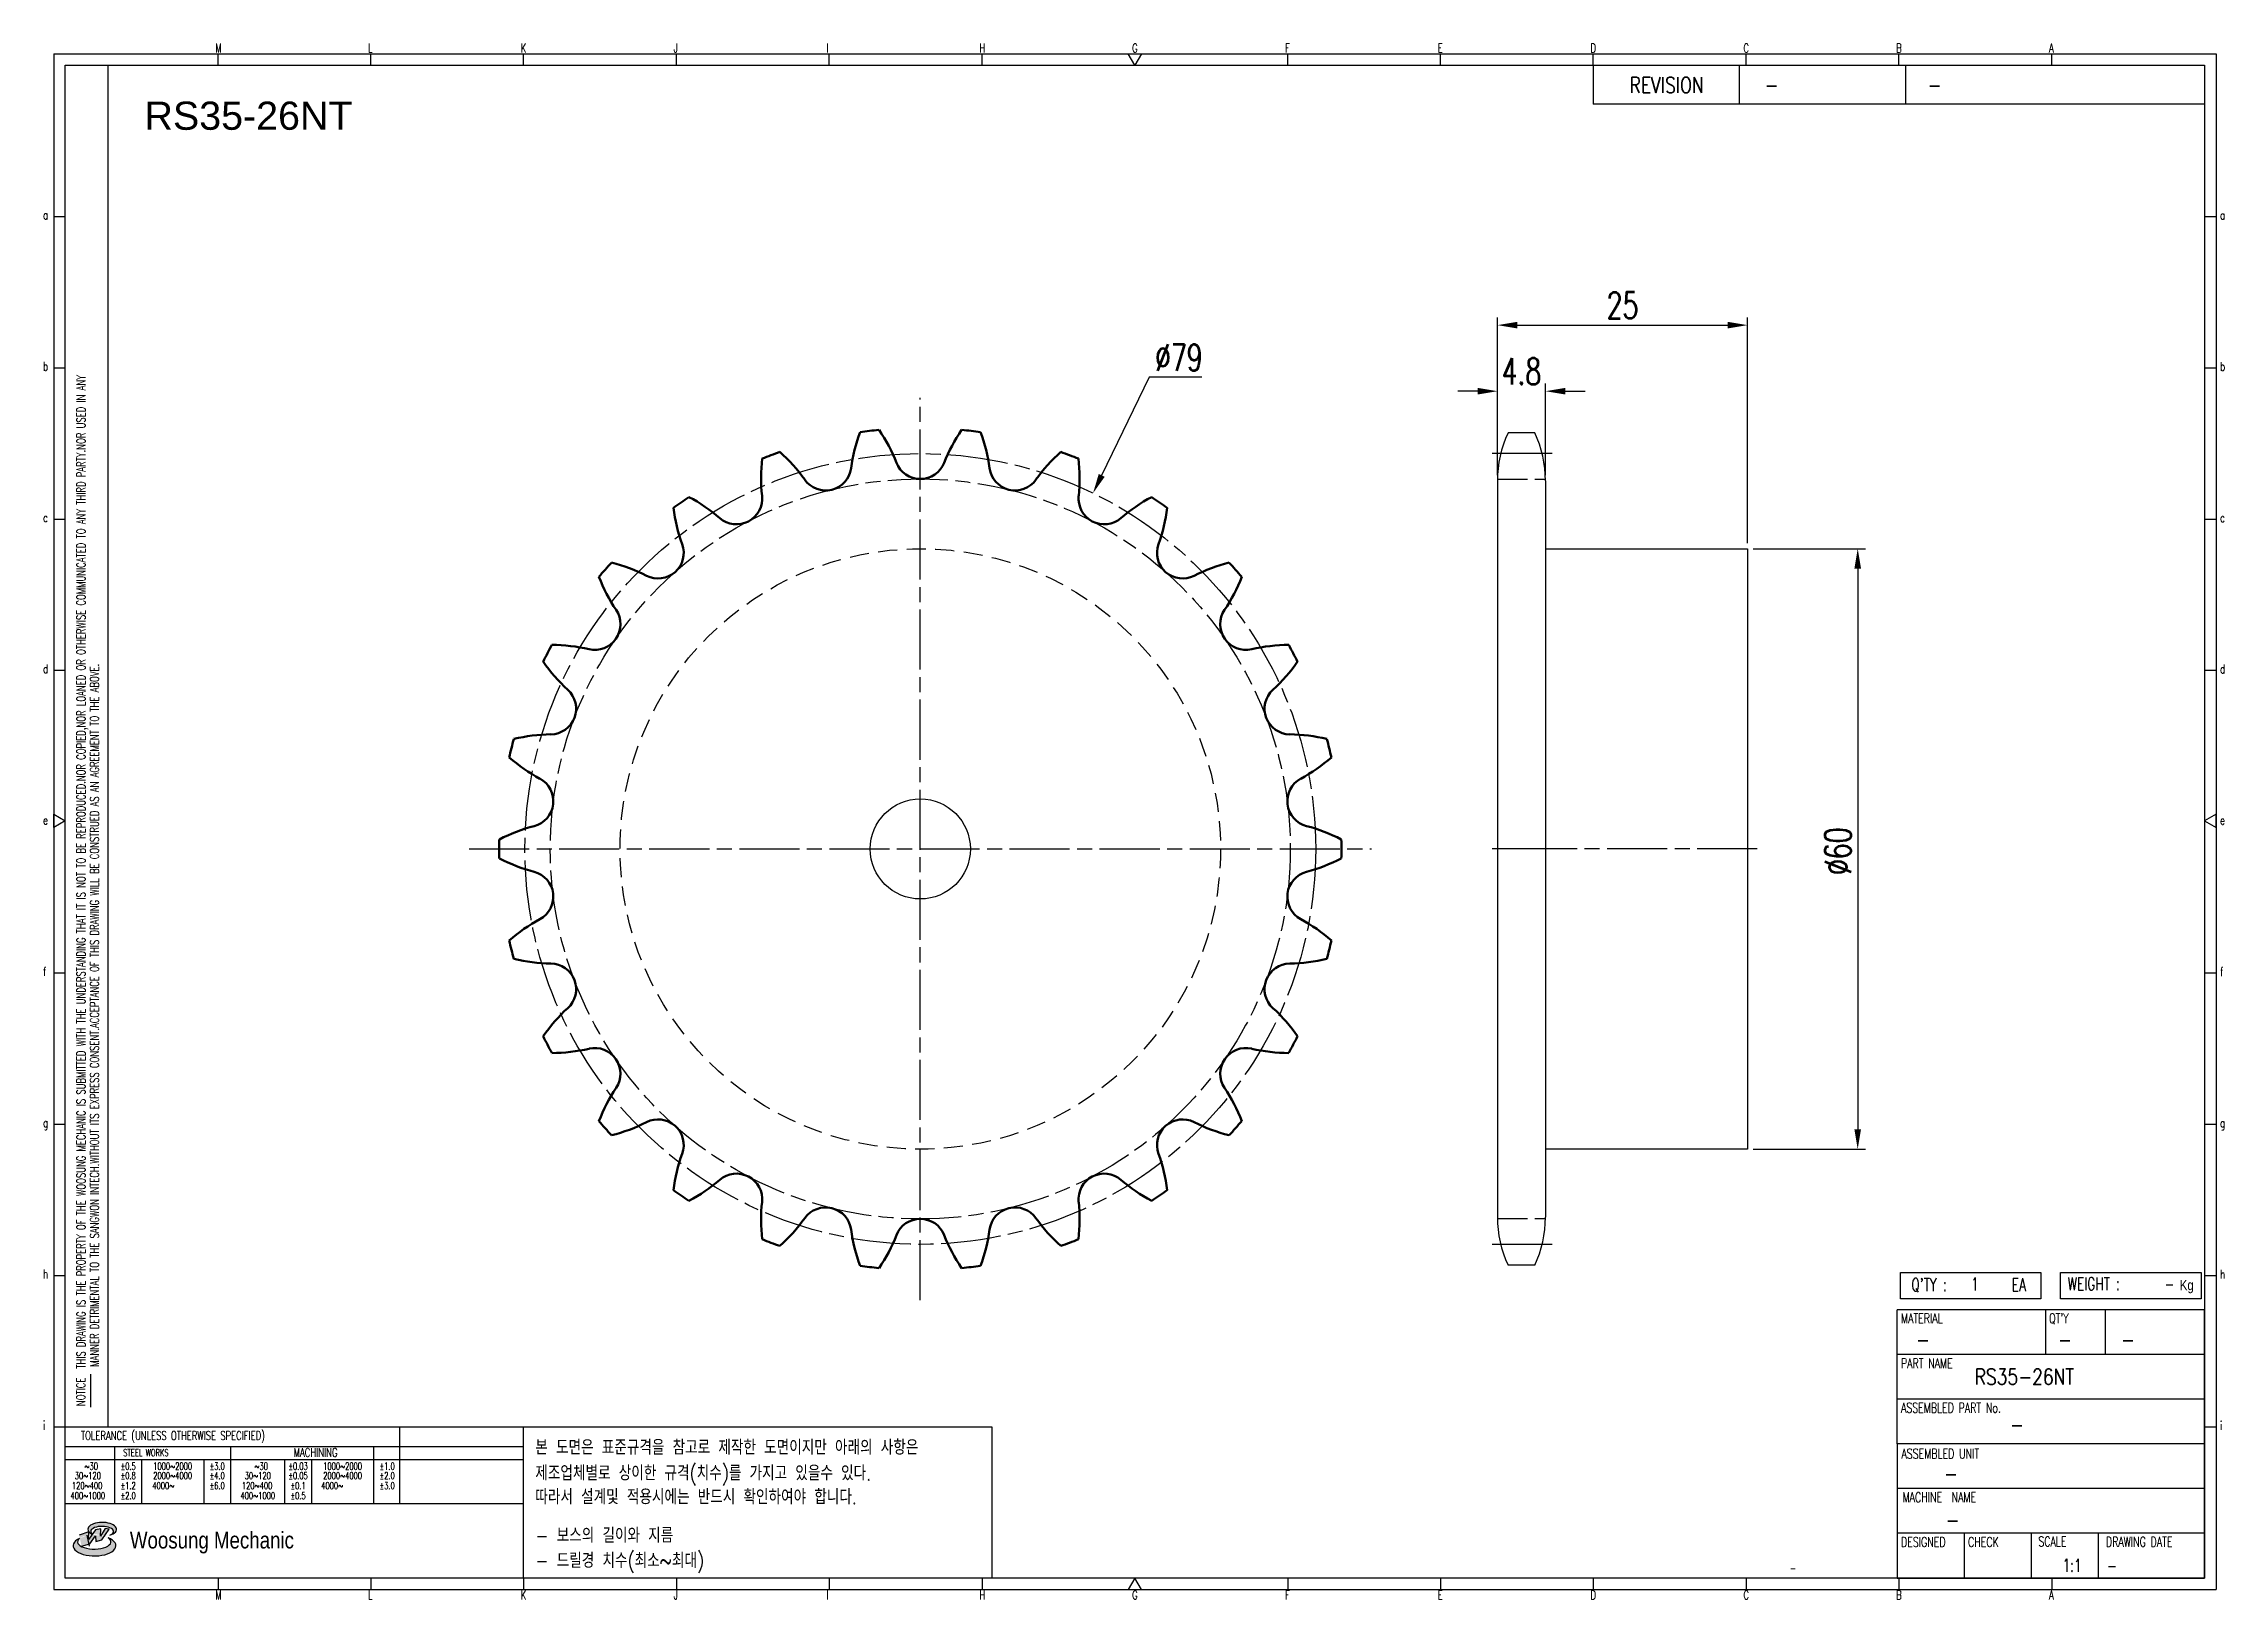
# Model space of a CAD drawing. Header units: millimetres. Extents: x -44811 to -44593, y 1097 to 1252.
import ezdxf
from ezdxf.enums import TextEntityAlignment as Align

# ---------------------------------------------------------------- set-up
doc = ezdxf.new("R2010")
doc.units = ezdxf.units.MM
for name, pattern in [('AM_ISO02W050', [7.5, 6, -1.5]), ('AM_ISO02W050x2', [3.75, 3, -0.75]), ('AM_ISO08W050', [18, 12, -1.5, 3, -1.5]), ('AM_ISO08W050x2', [9, 6, -0.75, 1.5, -0.75]), ('HIDDEN', [9.525, 6.35, -3.175])]:
    doc.linetypes.add(name, pattern=pattern)
for name, color, linetype, lineweight in [('AM_0N', 7, 'Continuous', 50), ('AM_3N', 6, 'AM_ISO02W050', 25), ('AM_7', 4, 'AM_ISO08W050', 25), ('AM_7N', 4, 'AM_ISO08W050', 25)]:
    doc.layers.add(name, color=color, linetype=linetype, lineweight=lineweight)
for name, color, linetype in [('HL', 2, 'HIDDEN'), ('S-DIM', 7, 'Continuous'), ('TITLE', 7, 'Continuous'), ('도면레이아웃', 7, 'Continuous')]:
    doc.layers.add(name, color=color, linetype=linetype)
doc.styles.add('HAN', font='ROMANS.shx', dxfattribs={"width": 0.7, "bigfont": 'whgtxt.shx'})
doc.styles.add('HKD_ST2', font='romans.shx', dxfattribs={"width": 0.7, "height": 4, "bigfont": '@extfont2.shx'})
doc.styles.add('HSG', font='SIMPLEX.shx', dxfattribs={"width": 0.7, "bigfont": 'HSG.shx'})
doc.styles.add('ROMANS', font='romans.shx', dxfattribs={"width": 0.7, "bigfont": 'whgtxt.shx'})
doc.styles.add('SLDTEXTSTYLE4', font='arial.ttf', dxfattribs={"width": 0.8})
doc.styles.get("Standard").update_dxf_attribs({"font": 'arial.ttf'})
doc.dimstyles.new('APP3.5', dxfattribs={"dimscale": 1.1, "dimtxt": 2.4, "dimasz": 1.8, "dimexe": 0.7, "dimexo": 0.5, "dimgap": 0.6, "dimtad": 1, "dimtoh": 1, "dimdec": 1, "dimrnd": 0.01, "dimzin": 9, "dimdsep": 46, "dimtxsty": 'HSG', "dimcen": 0, "dimclrd": 1, "dimclre": 1, "dimclrt": 256, "dimazin": 2, "dimtp": 1, "dimtm": 1, "dimtfac": 0.5, "dimtdec": 1, "dimtofl": 0, "dimtmove": 0, "dimatfit": 3, "dimfxl": 0, "dimtvp": 1, "dimtolj": 2, "dimlwd": -1, "dimlwe": -1, "dimarcsym": 0})

# ---------------------------------------------------------------- blocks, each defined once
blk = doc.blocks.new('SUYWSHJH')
at = {"layer": '도면레이아웃'}
h = blk.add_hatch(color=10, dxfattribs=at)
h.paths.add_polyline_path([(1.544, 35.177), (1.554, 34.966), (1.779, 35.034), (2.054, 35.422), (1.908, 35.446), (1.728, 35.167), (1.741, 35.439), (1.547, 35.405), (1.292, 35.041), (1.295, 35.33), (0.943, 35.208), (1.03, 34.8), (1.336, 34.885)])
edge = h.paths.add_edge_path()
edge.add_ellipse((1.795, 35.421), major_axis=(-0.53, 0), ratio=0.487785, start_angle=122.36065, end_angle=403.39574)
edge.add_line((1.411, 35.244), (1.419, 35.261))
edge.add_ellipse((1.798, 35.344), major_axis=(-0.423, 0), ratio=0.444396, start_angle=131.58977, end_angle=386.19408, ccw=False)
edge = h.paths.add_edge_path()
edge.add_ellipse((1.512, 34.815), major_axis=(-0.793, 0), ratio=0.480113, start_angle=314.67633, end_angle=590.85213)
edge.add_ellipse((1.501, 34.958), major_axis=(-0.62, 0), ratio=0.43311, start_angle=331.7024, end_angle=574.42495, ccw=False)
for p, q in [((0, 90.118), (80.15, 90.118)), ((0, 90.118), (0, 33.191)), ((6.089, 89.693), (6.089, 90.118)), ((11.753, 89.693), (11.753, 90.118)), ((17.418, 89.693), (17.418, 90.118)), ((23.082, 89.693), (23.082, 90.118)), ((28.746, 89.693), (28.746, 90.118)), ((34.411, 89.693), (34.411, 90.118)), ((45.739, 89.693), (45.739, 90.118)), ((51.404, 89.693), (51.404, 90.118)), ((57.068, 89.693), (57.068, 90.118)), ((62.732, 89.693), (62.732, 90.118)), ((68.397, 89.693), (68.397, 90.118)), ((74.061, 89.693), (74.061, 90.118)), ((80.15, 90.118), (80.15, 33.191)), ((0, 84.085), (0.425, 84.085)), ((79.725, 84.085), (80.15, 84.085)), ((0, 78.478), (0.425, 78.478)), ((79.725, 78.478), (80.15, 78.478)), ((0, 72.87), (0.425, 72.87)), ((79.725, 72.87), (80.15, 72.87)), ((0, 67.262), (0.425, 67.262)), ((79.725, 67.262), (80.15, 67.262)), ((0, 56.047), (0.425, 56.047)), ((79.725, 56.047), (80.15, 56.047)), ((0, 50.439), (0.425, 50.439)), ((79.725, 50.439), (80.15, 50.439)), ((0, 44.832), (0.425, 44.832)), ((79.725, 44.832), (80.15, 44.832)), ((1.377, 39.947), (1.377, 41.174)), ((0, 39.224), (0.425, 39.224)), ((79.725, 39.224), (80.15, 39.224)), ((0, 33.191), (80.15, 33.191)), ((6.089, 33.616), (6.089, 33.191)), ((11.753, 33.616), (11.753, 33.191)), ((17.418, 33.616), (17.418, 33.191)), ((23.082, 33.616), (23.082, 33.191)), ((28.746, 33.616), (28.746, 33.191)), ((34.411, 33.616), (34.411, 33.191)), ((45.739, 33.616), (45.739, 33.191)), ((51.404, 33.616), (51.404, 33.191)), ((57.068, 33.616), (57.068, 33.191)), ((62.732, 33.616), (62.732, 33.191)), ((68.397, 33.616), (68.397, 33.191)), ((74.061, 33.616), (74.061, 33.191))]:
    blk.add_line(p, q)
at = {"color": 2}
for p, q in [((2.017, 39.224), (2.017, 89.693)), ((0.425, 39.224), (17.418, 39.224)), ((12.816, 39.224), (12.816, 36.382)), ((17.418, 33.616), (17.418, 39.224)), ((0.425, 38.487), (17.418, 38.487)), ((0.425, 38.012), (17.418, 38.012)), ((2.257, 38.487), (2.257, 36.382)), ((3.257, 38.012), (3.257, 36.382)), ((5.557, 38.012), (5.557, 36.382)), ((6.557, 38.5), (6.557, 36.382)), ((8.557, 38.012), (8.557, 36.382)), ((9.557, 38.026), (9.557, 36.382)), ((11.857, 38.487), (11.857, 36.382)), ((0.425, 36.382), (17.418, 36.382))]:
    blk.add_line(p, q, dxfattribs=at)
at = {"color": 6, "ltscale": 0.5}
for p, q in [((57.068, 89.693), (57.068, 88.246)), ((62.47, 89.693), (62.47, 88.246)), ((68.635, 89.693), (68.635, 88.246)), ((79.725, 88.246), (57.068, 88.246)), ((68.336, 38.59), (68.336, 43.563)), ((79.725, 43.563), (68.336, 43.563)), ((73.827, 43.563), (73.827, 41.905)), ((76.037, 43.563), (76.037, 41.905)), ((79.725, 38.59), (79.725, 43.563)), ((79.725, 41.905), (68.336, 41.905)), ((79.725, 40.248), (68.336, 40.248)), ((68.336, 38.59), (68.336, 33.616)), ((79.725, 38.59), (68.336, 38.59)), ((79.725, 33.616), (79.725, 38.59)), ((79.725, 36.932), (68.336, 36.932)), ((79.725, 35.274), (68.336, 35.274)), ((70.822, 33.616), (70.822, 35.274)), ((73.309, 33.616), (73.309, 35.274)), ((75.796, 33.616), (75.796, 35.274)), ((68.336, 33.616), (79.725, 33.616))]:
    blk.add_line(p, q, dxfattribs=at)
for points in [[(40.075, 89.693), (39.83, 90.118), (40.32, 90.118)], [(0.425, 89.693), (79.725, 89.693), (79.725, 33.616), (0.425, 33.616)], [(0.425, 61.679), (0, 61.433), (0, 61.924)], [(79.725, 61.679), (80.15, 61.433), (80.15, 61.924)], [(40.075, 33.616), (39.83, 33.191), (40.32, 33.191)]]:
    blk.add_lwpolyline(points, close=True)
at = {"layer": 'TITLE', "color": 20}
for p, q in [((68.449, 43.961), (68.449, 44.936)), ((68.449, 44.936), (73.654, 44.936)), ((73.654, 44.936), (73.654, 43.961)), ((74.39, 43.961), (74.39, 44.936)), ((74.39, 44.936), (79.595, 44.936)), ((79.595, 44.936), (79.595, 43.961)), ((73.654, 43.961), (68.449, 43.961)), ((79.595, 43.961), (74.39, 43.961))]:
    blk.add_line(p, q, dxfattribs=at)
at = {"layer": '도면레이아웃'}
for p, q in [((1.295, 35.33), (0.943, 35.208)), ((1.03, 34.8), (1.336, 34.885)), ((1.224, 35.208), (1.311, 34.8)), ((1.224, 35.208), (1.224, 35.208)), ((1.547, 35.405), (1.292, 35.041)), ((1.292, 35.041), (1.295, 35.33)), ((1.336, 34.885), (1.544, 35.177)), ((1.419, 35.261), (1.411, 35.244)), ((1.544, 35.177), (1.554, 34.966)), ((1.741, 35.439), (1.547, 35.405)), ((1.554, 34.966), (1.779, 35.034)), ((1.908, 35.446), (1.728, 35.167)), ((1.728, 35.167), (1.741, 35.439)), ((1.779, 35.034), (2.054, 35.422)), ((2.054, 35.422), (1.908, 35.446))]:
    blk.add_line(p, q, dxfattribs=at)
for centre, major_axis, ratio, start_param, end_param in [((1.795, 35.421), (-0.53, 0), 0.487785, 2.135596, 7.040584), ((1.512, 34.815), (-0.793, 0), 0.480113, 5.492138, 10.312315), ((1.501, 34.958), (-0.62, 0), 0.43311, 5.789299, 10.025607), ((1.798, 35.344), (-0.423, 0), 0.444396, 2.296675, 6.740358)]:
    blk.add_ellipse(centre, major_axis=major_axis, ratio=ratio, start_param=start_param, end_param=end_param, dxfattribs=at)
at = {"color": 4, "style": 'HKD_ST2', "width": 0.7}
for s, p in [('M', (5.988, 90.164)), ('L', (11.652, 90.164)), ('K', (17.316, 90.164)), ('J', (22.981, 90.164)), ('I', (28.645, 90.164)), ('H', (34.309, 90.164)), ('G', (39.974, 90.164)), ('F', (45.638, 90.164)), ('E', (51.302, 90.164)), ('D', (56.967, 90.164)), ('C', (62.631, 90.164)), ('B', (68.295, 90.164)), ('A', (73.96, 90.164)), ('a', (-0.395, 83.976)), ('a', (80.305, 83.97)), ('b', (-0.395, 78.368)), ('b', (80.305, 78.362)), ('c', (-0.395, 72.76)), ('c', (80.305, 72.754)), ('d', (-0.395, 67.153)), ('d', (80.305, 67.147)), ('e', (-0.395, 61.545)), ('e', (80.305, 61.539)), ('f', (-0.395, 55.937)), ('f', (80.305, 55.931)), ('g', (-0.395, 50.33)), ('g', (80.305, 50.324)), ('h', (-0.395, 44.722)), ('h', (80.305, 44.716)), ('i', (-0.395, 39.114)), ('i', (80.305, 39.108)), ('M', (5.988, 32.824)), ('L', (11.652, 32.824)), ('K', (17.316, 32.824)), ('J', (22.981, 32.824)), ('I', (28.645, 32.824)), ('H', (34.309, 32.824)), ('G', (39.974, 32.824)), ('F', (45.638, 32.824)), ('E', (51.302, 32.824)), ('D', (56.967, 32.824)), ('C', (62.631, 32.824)), ('B', (68.295, 32.824)), ('A', (73.96, 32.824))]:
    blk.add_text(s, height=0.326, dxfattribs=at).set_placement(p)
for s, height, style, width, p in [('REVISION', 0.5806, 'HAN', 0.8, (58.415, 88.664)), ('-', 0.581, 'HAN', 0.8, (63.426, 88.664)), ('-', 0.581, 'HAN', 0.8, (69.468, 88.664)), ("Q'TY : ", 0.4746, 'HKD_ST2', 0.7, (68.857, 44.253)), ('1', 0.475, 'HKD_ST2', 0.7, (71.071, 44.275)), ('EA', 0.4746, 'HKD_ST2', 0.7, (72.578, 44.253)), ('WEIGHT : ', 0.4746, 'HKD_ST2', 0.7, (74.65, 44.286)), ('-', 0.581, 'HAN', 0.8, (69.029, 42.157)), ('-', 0.581, 'HAN', 0.8, (74.289, 42.157)), ('-', 0.581, 'HAN', 0.8, (76.623, 42.157)), ('-', 0.581, 'HAN', 0.8, (72.515, 39.013)), ('-', 0.581, 'HAN', 0.8, (70.067, 37.189)), ('-', 0.581, 'HAN', 0.8, (70.126, 35.48)), ('1:1', 0.4746, 'HKD_ST2', 0.7, (74.458, 33.848)), ('-', 0.475, 'HKD_ST2', 0.7, (76.112, 33.837))]:
    blk.add_text(s, height=height, dxfattribs=dict(style=style, width=width)).set_placement(p)
at = {"color": 1, "style": 'HKD_ST2', "width": 0.7}
for s, p in [(' THIS DRAWING IS THE PROPERTY OF THE WOOSUNG MECHANIC IS SUBMITTED WITH THE UNDERSTANDING THAT IT IS NOT TO BE REPRODUCED.NOR COPIED,NOR LOANED OR OTHERWISE COMMUNICATED TO ANY THIRD PARTY.NOR USED IN ANY', (1.173, 41.217)), ('MANNER DETRIMENTAL TO THE SANGWON INTECH.WITHOUT ITS EXPRESS CONSENT.ACCEPTANCE OF THIS DRAWING WILL BE CONSTRUED AS AN AGREEMENT TO THE ABOVE.', (1.672, 41.447))]:
    blk.add_text(s, height=0.326266, rotation=90, dxfattribs=at).set_placement(p)
at = {"style": 'HKD_ST2', "width": 0.7}
blk.add_text('-', height=0.475, dxfattribs=at).set_placement((78.613, 44.286), align=Align.RIGHT)
at = {"color": 4, "style": 'HKD_ST2', "width": 0.7}
for s, height, p in [('MATERIAL', 0.3651, (68.474, 43.425)), ("QT'Y", 0.3651, (73.965, 43.425)), ('PART NAME', 0.3651, (68.474, 41.756)), ('ASSEMBLED PART No.', 0.36511, (68.474, 40.109)), ('ASSEMBLED UNIT', 0.36511, (68.49, 38.408)), ('MACHINE  NAME', 0.36511, (68.532, 36.794)), ('DESIGNED', 0.3651, (68.474, 35.136)), ('CHECK', 0.3651, (70.961, 35.136)), ('SCALE', 0.3651, (73.566, 35.153)), ('DRAWING DATE', 0.36511, (76.071, 35.141))]:
    blk.add_text(s, height=height, dxfattribs=at).set_placement(p, align=Align.TOP_LEFT)
at = {"style": 'HKD_ST2', "width": 0.7}
blk.add_text('NOTICE', height=0.3263, rotation=90, dxfattribs=at).set_placement((1.163, 39.988))
for s, height, style, width, p in [('TOLERANCE (UNLESS OTHERWISE SPECIFIED)', 0.32627, 'HKD_ST2', 0.7, (4.417, 38.896)), ('-', 0.326, 'ROMANS', 0.65, (64.469, 33.975))]:
    blk.add_text(s, height=height, dxfattribs=dict(style=style, width=width)).set_placement(p, align=Align.MIDDLE_CENTER)
at = {"color": 4, "style": 'HKD_ST2', "width": 0.7}
for s, height, p in [('STEEL WORKS', 0.26101, (3.416, 38.268)), ('MACHINING', 0.3263, (9.707, 38.27)), ('%%P0.5', 0.261, (2.757, 37.762)), ('%%P0.8', 0.261, (2.757, 37.411)), ('%%P3.0', 0.261, (6.057, 37.762)), ('%%P4.0', 0.261, (6.057, 37.411)), ('%%P0.03', 0.261, (9.057, 37.762)), ('%%P0.05', 0.261, (9.057, 37.411)), ('%%P1.0', 0.261, (12.357, 37.762)), ('%%P2.0', 0.261, (12.357, 37.411)), ('%%P1.2', 0.261, (2.757, 37.045)), ('%%P2.0', 0.261, (2.757, 36.67)), ('%%P6.0', 0.261, (6.057, 37.045)), ('%%P0.1', 0.261, (9.057, 37.045)), ('%%P0.5', 0.261, (9.057, 36.67)), ('%%P3.0', 0.261, (12.357, 37.045))]:
    blk.add_text(s, height=height, dxfattribs=at).set_placement(p, align=Align.MIDDLE)
for s, height, p in [('30%%126120', 0.261, (1.263, 37.411)), ('%%12630', 0.261, (1.389, 37.762)), ('2000%%1264000', 0.26101, (4.407, 37.411)), ('1000%%1262000', 0.26101, (4.407, 37.762)), ('30%%126120', 0.261, (7.563, 37.411)), ('%%12630', 0.261, (7.689, 37.762)), ('2000%%1264000', 0.26101, (10.707, 37.411)), ('1000%%1262000', 0.26101, (10.707, 37.762)), ('400%%1261000', 0.26101, (1.263, 36.67)), ('120%%126400', 0.26101, (1.237, 37.045)), ('4000%%126', 0.261, (4.061, 37.045)), ('400%%1261000', 0.26101, (7.563, 36.67)), ('120%%126400', 0.26101, (7.537, 37.045)), ('4000%%126', 0.261, (10.321, 37.045))]:
    blk.add_text(s, height=height, dxfattribs=at).set_placement(p, align=Align.MIDDLE_CENTER)
at = {"color": 1, "style": 'SLDTEXTSTYLE4', "width": 0.8}
blk.add_text('Woosung Mechanic', height=0.61957, dxfattribs=at).set_placement((2.822, 34.711))
at = {"layer": 'TITLE', "width": 0.8}
blk.add_text('Kg', height=0.3789, dxfattribs=at).set_placement((78.807, 44.286))
blk = doc.blocks.new('*D276')
at = {"layer": 'Defpoints', "color": 0, "transparency": 16777216}
for p in [(-44660.96, 1217.29), (-44665.76, 1208.34), (-44660.96, 1208.34)]:
    blk.add_point(p, dxfattribs=at)
at = {"layer": 'S-DIM', "color": 1, "transparency": 16777216}
for p, q in [((-44667.74, 1217.29), (-44669.72, 1217.29)), ((-44665.76, 1208.89), (-44665.76, 1218.06)), ((-44660.96, 1208.89), (-44660.96, 1218.06)), ((-44658.98, 1217.29), (-44657, 1217.29))]:
    blk.add_line(p, q, dxfattribs=at)
for points in [[(-44667.74, 1217.62), (-44667.74, 1216.96), (-44665.76, 1217.29)], [(-44658.98, 1217.62), (-44658.98, 1216.96), (-44660.96, 1217.29)]]:
    blk.add_solid(points, dxfattribs=at)
at = {"layer": 'S-DIM', "transparency": 16777216, "insert": (-44663.36, 1219.27), "char_height": 2.64, "attachment_point": 5, "style": 'HSG'}
blk.add_mtext('\\A2;4.8', dxfattribs=at)
blk = doc.blocks.new('*D277')
at = {"layer": 'Defpoints', "color": 0, "transparency": 16777216}
for p in [(-44640.76, 1223.89), (-44665.76, 1208.34), (-44640.76, 1201.55)]:
    blk.add_point(p, dxfattribs=at)
at = {"layer": 'S-DIM', "color": 1, "transparency": 16777216}
for p, q in [((-44665.76, 1208.89), (-44665.76, 1224.66)), ((-44663.78, 1223.89), (-44642.74, 1223.89)), ((-44640.76, 1202.1), (-44640.76, 1224.66))]:
    blk.add_line(p, q, dxfattribs=at)
for points in [[(-44663.78, 1224.22), (-44663.78, 1223.56), (-44665.76, 1223.89)], [(-44642.74, 1224.22), (-44642.74, 1223.56), (-44640.76, 1223.89)]]:
    blk.add_solid(points, dxfattribs=at)
at = {"layer": 'S-DIM', "transparency": 16777216, "insert": (-44653.26, 1225.87), "char_height": 2.64, "attachment_point": 5, "style": 'HSG'}
blk.add_mtext('\\A2;25', dxfattribs=at)
blk = doc.blocks.new('*D278')
at = {"layer": 'Defpoints', "color": 0, "transparency": 16777216}
for p in [(-44640.76, 1201.55), (-44640.76, 1141.55), (-44629.76, 1141.55)]:
    blk.add_point(p, dxfattribs=at)
at = {"layer": 'S-DIM', "color": 1, "transparency": 16777216}
for p, q in [((-44640.21, 1201.55), (-44628.99, 1201.55)), ((-44629.76, 1199.57), (-44629.76, 1143.53)), ((-44640.21, 1141.55), (-44628.99, 1141.55))]:
    blk.add_line(p, q, dxfattribs=at)
for points in [[(-44630.09, 1199.57), (-44629.43, 1199.57), (-44629.76, 1201.55)], [(-44630.09, 1143.53), (-44629.43, 1143.53), (-44629.76, 1141.55)]]:
    blk.add_solid(points, dxfattribs=at)
at = {"layer": 'S-DIM', "transparency": 16777216, "insert": (-44631.74, 1171.32), "char_height": 2.64, "attachment_point": 5, "rotation": 90, "style": 'HSG'}
blk.add_mtext('\\A2;%%c60', dxfattribs=at)
blk = doc.blocks.new('*D279')
at = {"layer": 'Defpoints', "color": 0, "transparency": 16777216}
for p in [(-44706.17, 1207.1), (-44740.68, 1136.01)]:
    blk.add_point(p, dxfattribs=at)
at = {"layer": 'S-DIM', "color": 1, "transparency": 16777216}
for p, q in [((-44700.55, 1218.68), (-44705.31, 1208.88)), ((-44695.31, 1218.68), (-44700.55, 1218.68))]:
    blk.add_line(p, q, dxfattribs=at)
blk.add_solid([(-44705.6, 1209.02), (-44705.01, 1208.73), (-44706.17, 1207.1)], dxfattribs=at)
at = {"layer": 'S-DIM', "transparency": 16777216, "insert": (-44697.6, 1220.66), "char_height": 2.64, "attachment_point": 5, "style": 'HSG'}
blk.add_mtext('\\A2;∅79', dxfattribs=at)

msp = doc.modelspace()

# ---------------------------------------------------------------- linework, layer by layer
for p, q in [((-44662.03, 1213.14), (-44664.69, 1213.14)), ((-44665.76, 1208.34), (-44665.76, 1134.76)), ((-44660.96, 1208.34), (-44660.96, 1134.76)), ((-44662.03, 1129.96), (-44664.69, 1129.96))]:
    msp.add_line(p, q)
msp.add_lwpolyline([(-44660.96, 1201.55), (-44640.76, 1201.55), (-44640.76, 1141.55), (-44660.96, 1141.55)])
at = {"color": 4}
msp.add_lwpolyline([(-44763.07, 1113.82), (-44716.27, 1113.82), (-44716.27, 1098.7), (-44763.07, 1098.7)], close=True, dxfattribs=at)
msp.add_circle((-44723.43, 1171.55), 5)
for centre, start, end in [((-44654.46, 1208.34), 154.8633, 180), ((-44672.26, 1208.34), 0, 25.1367), ((-44654.46, 1134.76), 180, 205.1367), ((-44672.26, 1134.76), 334.8633, 0)]:
    msp.add_arc(centre, 11.3, start, end)
at = {"layer": 'AM_0N'}
for centre, radius, start, end in [((-44713.44, 1207.25), 17.07, 159.5812, 172.1154), ((-44723.43, 1171.55), 42.08, 95.6358, 98.2103), ((-44741.66, 1203.82), 17.07, 21.7308, 34.265), ((-44705.19, 1203.82), 17.07, 145.735, 158.2692), ((-44723.43, 1171.55), 42.08, 81.7897, 84.3642), ((-44733.41, 1207.25), 17.07, 7.8846, 20.4188), ((-44722.27, 1208.6), 17.07, 173.4273, 185.9615), ((-44723.43, 1171.55), 42.08, 109.482, 112.0565), ((-44748.86, 1198.52), 17.07, 35.5769, 48.1111), ((-44732.89, 1209.94), 2.57, 215.5769, 352.1154), ((-44723.43, 1211.09), 2.57, 201.7308, 338.2692), ((-44713.96, 1209.94), 2.57, 187.8846, 324.4231), ((-44697.99, 1198.52), 17.07, 131.8889, 144.4231), ((-44723.43, 1171.55), 42.08, 67.9435, 70.518), ((-44724.58, 1208.6), 17.07, 354.0385, 6.5727), ((-44723.43, 1171.55), 42.08, 123.3281, 125.9026), ((-44731.17, 1207.8), 17.07, 187.2735, 199.8077), ((-44754.57, 1191.65), 17.07, 49.4231, 61.9573), ((-44741.8, 1206.56), 2.57, 229.4231, 5.9615), ((-44705.05, 1206.56), 2.57, 174.0385, 310.5769), ((-44692.28, 1191.65), 17.07, 118.0427, 130.5769), ((-44723.43, 1171.55), 42.08, 54.0974, 56.6719), ((-44715.68, 1207.8), 17.07, 340.1923, 352.7265), ((-44749.64, 1201.14), 2.57, 243.2692, 19.8077), ((-44697.21, 1201.14), 2.57, 160.1923, 296.7308), ((-44723.43, 1171.55), 42.08, 137.1743, 139.7488), ((-44739.62, 1204.89), 17.07, 201.1196, 213.6538), ((-44758.47, 1183.61), 17.07, 63.2692, 75.8034), ((-44688.38, 1183.61), 17.07, 104.1966, 116.7308), ((-44707.23, 1204.89), 17.07, 326.3462, 338.8804), ((-44723.43, 1171.55), 42.08, 40.2512, 42.8257), ((-44755.96, 1194.01), 2.57, 257.1154, 33.6538), ((-44690.89, 1194.01), 2.57, 146.3462, 282.8846), ((-44723.43, 1171.55), 42.08, 151.0204, 153.595), ((-44747.13, 1200.05), 17.07, 214.9658, 227.5), ((-44760.34, 1174.87), 17.07, 77.1154, 89.6496), ((-44686.51, 1174.87), 17.07, 90.3504, 102.8846), ((-44699.72, 1200.05), 17.07, 312.5, 325.0342), ((-44723.43, 1171.55), 42.08, 26.405, 28.9796), ((-44760.39, 1185.57), 2.57, 270.9615, 47.5), ((-44686.46, 1185.57), 2.57, 132.5, 269.0385), ((-44723.43, 1171.55), 42.08, 164.8666, 167.4411), ((-44760.06, 1165.94), 17.07, 90.9615, 103.4957), ((-44686.79, 1165.94), 17.07, 76.5043, 89.0385), ((-44723.43, 1171.55), 42.08, 12.5589, 15.1334), ((-44753.26, 1193.55), 17.07, 228.8119, 241.3462), ((-44693.59, 1193.55), 17.07, 298.6538, 311.1881), ((-44762.67, 1176.32), 2.57, 284.8077, 61.3462), ((-44684.18, 1176.32), 2.57, 118.6538, 255.1923), ((-44723.43, 1171.55), 42.08, 178.7127, 181.2873), ((-44757.65, 1157.34), 17.07, 104.8077, 117.3419), ((-44689.2, 1157.34), 17.07, 62.6581, 75.1923), ((-44723.43, 1171.55), 42.08, 358.7127, 1.2873), ((-44757.65, 1185.77), 17.07, 242.6581, 255.1923), ((-44689.2, 1185.77), 17.07, 284.8077, 297.3419), ((-44762.67, 1166.79), 2.57, 298.6538, 75.1923), ((-44684.18, 1166.79), 2.57, 104.8077, 241.3462), ((-44753.26, 1149.56), 17.07, 118.6538, 131.1881), ((-44693.59, 1149.56), 17.07, 48.8119, 61.3462), ((-44723.43, 1171.55), 42.08, 192.5589, 195.1334), ((-44723.43, 1171.55), 42.08, 344.8666, 347.4411), ((-44760.06, 1177.16), 17.07, 256.5043, 269.0385), ((-44760.39, 1157.53), 2.57, 312.5, 89.0385), ((-44686.46, 1157.53), 2.57, 90.9615, 227.5), ((-44686.79, 1177.16), 17.07, 270.9615, 283.4957), ((-44747.13, 1143.06), 17.07, 132.5, 145.0342), ((-44699.72, 1143.06), 17.07, 34.9658, 47.5), ((-44723.43, 1171.55), 42.08, 206.405, 208.9796), ((-44723.43, 1171.55), 42.08, 331.0204, 333.595), ((-44760.34, 1168.23), 17.07, 270.3504, 282.8846), ((-44755.96, 1149.09), 2.57, 326.3462, 102.8846), ((-44690.89, 1149.09), 2.57, 77.1154, 213.6538), ((-44686.51, 1168.23), 17.07, 257.1154, 269.6496), ((-44739.62, 1138.21), 17.07, 146.3462, 158.8804), ((-44707.23, 1138.21), 17.07, 21.1196, 33.6538), ((-44723.43, 1171.55), 42.08, 220.2512, 222.8257), ((-44758.47, 1159.49), 17.07, 284.1966, 296.7308), ((-44749.64, 1141.96), 2.57, 340.1923, 116.7308), ((-44697.21, 1141.96), 2.57, 63.2692, 199.8077), ((-44688.38, 1159.49), 17.07, 243.2692, 255.8034), ((-44723.43, 1171.55), 42.08, 317.1743, 319.7488), ((-44731.17, 1135.3), 17.07, 160.1923, 172.7265), ((-44715.68, 1135.3), 17.07, 7.2735, 19.8077), ((-44754.57, 1151.46), 17.07, 298.0427, 310.5769), ((-44741.8, 1136.54), 2.57, 354.0385, 130.5769), ((-44705.05, 1136.54), 2.57, 49.4231, 185.9615), ((-44692.28, 1151.46), 17.07, 229.4231, 241.9573), ((-44723.43, 1171.55), 42.08, 234.0974, 236.6719), ((-44722.27, 1134.5), 17.07, 174.0385, 186.5727), ((-44732.89, 1133.16), 2.57, 7.8846, 144.4231), ((-44713.96, 1133.16), 2.57, 35.5769, 172.1154), ((-44724.58, 1134.5), 17.07, 353.4273, 5.9615), ((-44723.43, 1171.55), 42.08, 303.3281, 305.9026), ((-44748.86, 1144.59), 17.07, 311.8889, 324.4231), ((-44713.44, 1135.86), 17.07, 187.8846, 200.4188), ((-44723.43, 1132.02), 2.57, 21.7308, 158.2692), ((-44733.41, 1135.86), 17.07, 339.5812, 352.1154), ((-44697.99, 1144.59), 17.07, 215.5769, 228.1111), ((-44723.43, 1171.55), 42.08, 247.9435, 250.518), ((-44741.66, 1139.28), 17.07, 325.735, 338.2692), ((-44705.19, 1139.28), 17.07, 201.7308, 214.265), ((-44723.43, 1171.55), 42.08, 289.482, 292.0565), ((-44723.43, 1171.55), 42.08, 261.7897, 264.3642), ((-44723.43, 1171.55), 42.08, 275.6358, 278.2103)]:
    msp.add_arc(centre, radius, start, end, dxfattribs=at)
at = {"layer": 'AM_3N', "linetype": 'AM_ISO02W050x2'}
for p, q in [((-44665.76, 1208.5), (-44660.96, 1208.5)), ((-44665.76, 1134.61), (-44660.96, 1134.61))]:
    msp.add_line(p, q, dxfattribs=at)
at = {"layer": 'AM_7', "linetype": 'AM_ISO08W050x2'}
for p, q in [((-44660.3, 1211.06), (-44666.41, 1211.06)), ((-44660.3, 1171.55), (-44666.41, 1171.55)), ((-44639.8, 1171.55), (-44666.41, 1171.55)), ((-44660.3, 1132.04), (-44666.41, 1132.04))]:
    msp.add_line(p, q, dxfattribs=at)
for radius in [39.51, 36.97]:
    msp.add_circle((-44723.43, 1171.55), radius, dxfattribs=at)
at = {"layer": 'AM_7N', "linetype": 'AM_ISO08W050x2'}
for p, q in [((-44723.43, 1126.47), (-44723.43, 1216.63)), ((-44768.51, 1171.55), (-44678.34, 1171.55))]:
    msp.add_line(p, q, dxfattribs=at)
at = {"layer": 'HL', "ltscale": 0.3}
msp.add_circle((-44723.43, 1171.55), 30, dxfattribs=at)

# ---------------------------------------------------------------- block references
at = {"xscale": 2.695730868156599, "yscale": 2.695730868156599, "zscale": 2.695730868156599}
msp.add_blockref('SUYWSHJH', (-44810.02, 1008.08), dxfattribs=at)

# ---------------------------------------------------------------- texts
at = {"color": 2}
msp.add_text('RS35-26NT', height=2.817, dxfattribs=at).set_placement((-44800.95, 1243.41))
at = {"style": 'HAN', "width": 0.8}
msp.add_text('RS35-26NT', height=1.565, dxfattribs=at).set_placement((-44618.07, 1118.03))
at = {"color": 4, "style": 'HAN', "width": 0.8}
for s, p in [('본 도면은 표준규격을 참고로 제작한 도면이지만 아래의 사항은', (-44761.9, 1111.02)), ('제조업체별로 상이한 규격(치수)를 가지고 있을수 있다.', (-44761.9, 1108.45)), ('따라서 설계및 적용시에는 반드시 확인하여야 합니다.', (-44761.9, 1106.07)), ('- 보스의 길이와 지름', (-44761.9, 1102.23)), ('- 드릴경 치수(최소~최대)', (-44761.9, 1099.71))]:
    msp.add_text(s, height=1.4809, dxfattribs=at).set_placement(p)

# ---------------------------------------------------------------- dimensions: what is measured, and where the dimension line sits
at = {"layer": 'S-DIM'}
dim = msp.add_linear_dim(base=(-44640.76, 1223.89), p1=(-44665.76, 1208.34), p2=(-44640.76, 1201.55), dimstyle='APP3.5', dxfattribs=at)
dim.commit()
dim.dimension.update_dxf_attribs({"geometry": '*D277', "text_midpoint": (-44653.26, 1225.87)})
dim = msp.add_diameter_dim_2p(p1=(-44740.68, 1136.01), p2=(-44706.17, 1207.1), dimstyle='APP3.5', dxfattribs=at)
dim.commit()
dim.dimension.update_dxf_attribs({"geometry": '*D279', "text_midpoint": (-44697.6, 1218.68), "dimtype": 163})
dim = msp.add_linear_dim(base=(-44660.96, 1217.29), p1=(-44665.76, 1208.34), p2=(-44660.96, 1208.34), dimstyle='APP3.5', dxfattribs=at)
dim.commit()
dim.dimension.update_dxf_attribs({"geometry": '*D276', "text_midpoint": (-44663.36, 1217.29), "dimtype": 160})
dim = msp.add_linear_dim(base=(-44629.76, 1141.55), p1=(-44640.76, 1201.55), p2=(-44640.76, 1141.55), angle=90, text='%%c<>', dimstyle='APP3.5', dxfattribs=at)
dim.commit()
dim.dimension.update_dxf_attribs({"geometry": '*D278', "text_midpoint": (-44629.76, 1171.32), "dimtype": 160})

doc.saveas('drawing.dxf')
